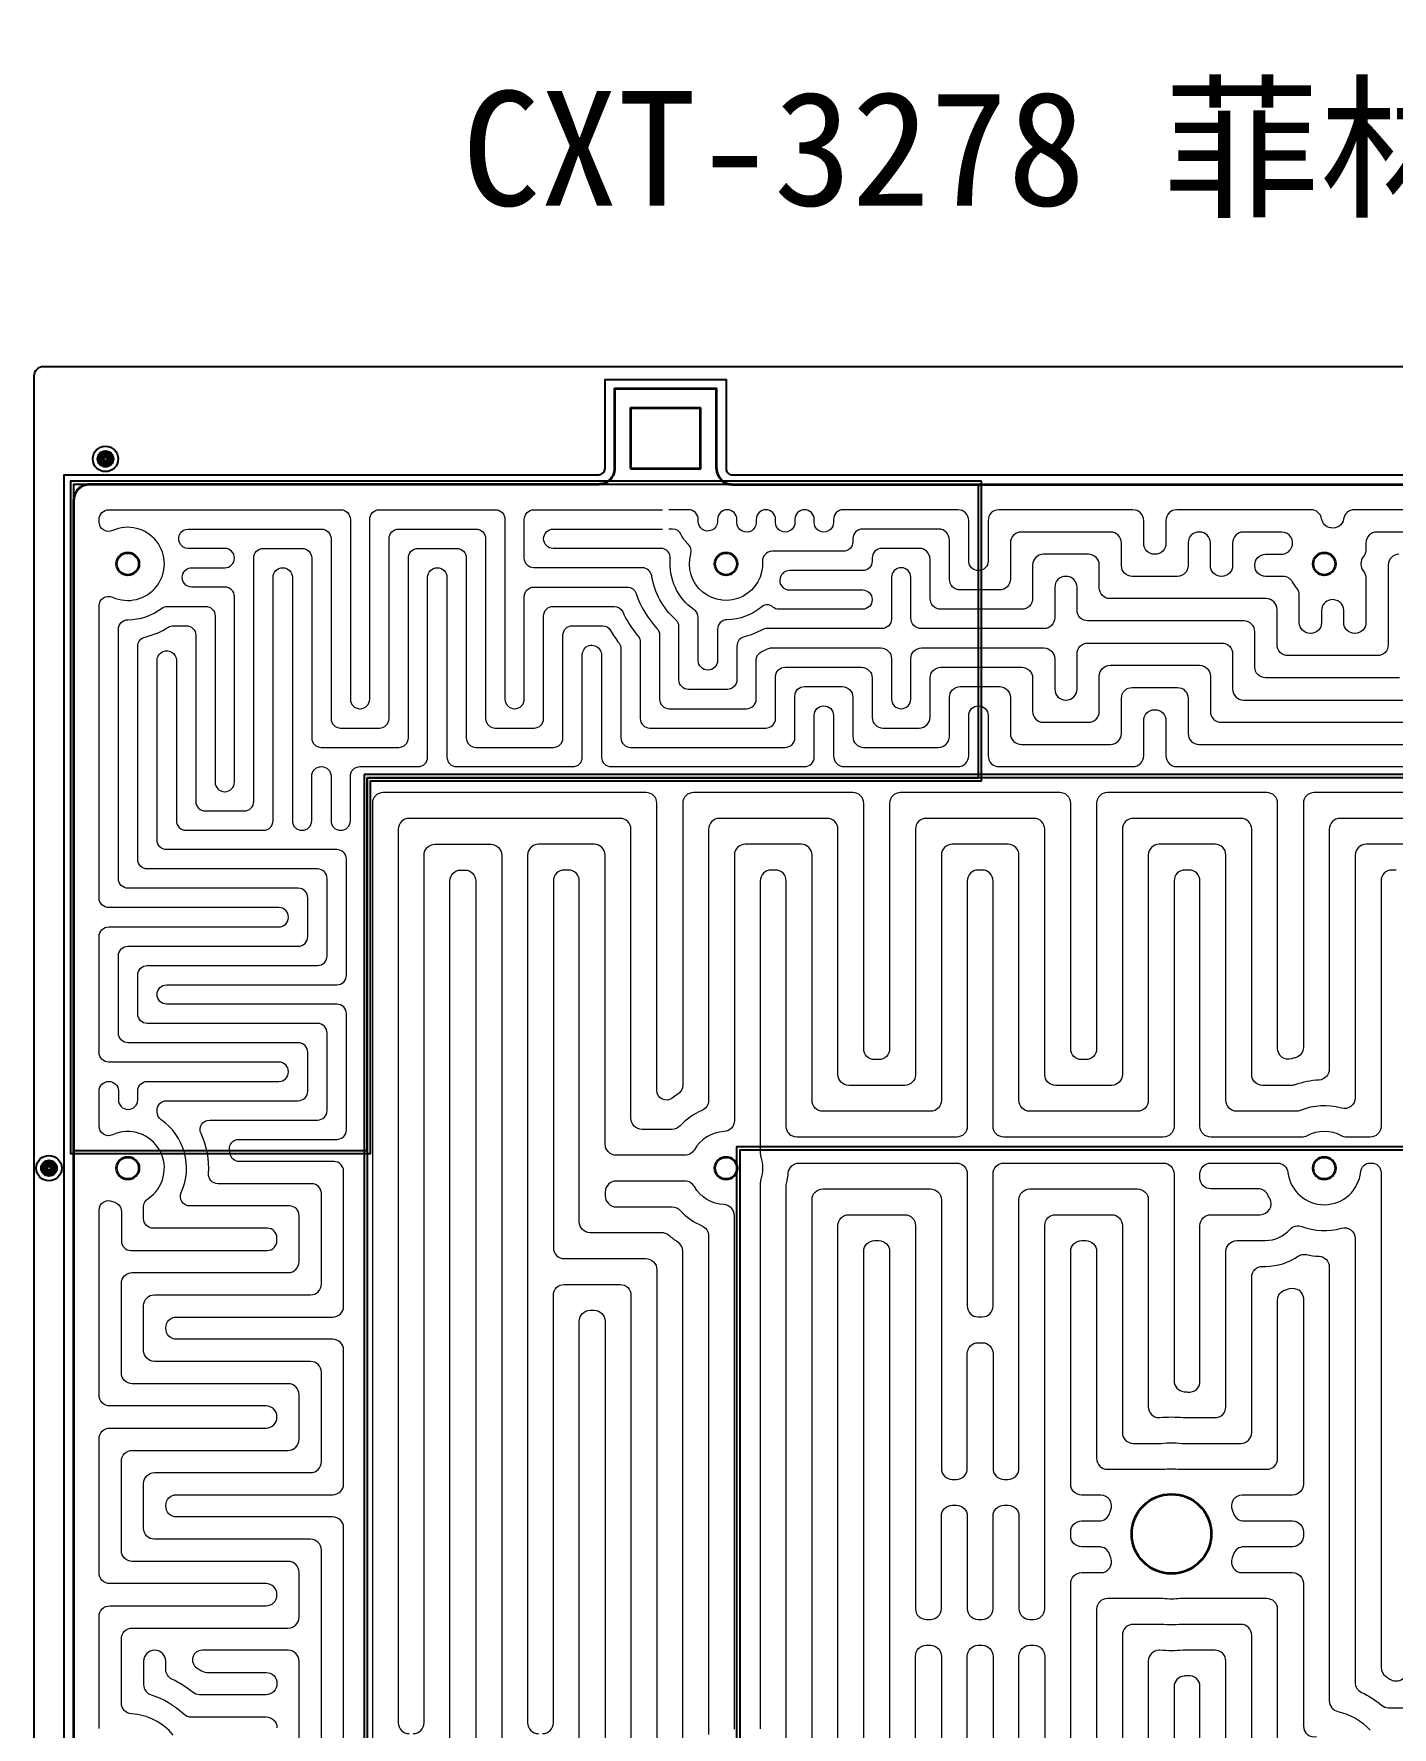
# Model space of a CAD drawing. Header units: millimetres. Extents: x -5937 to 68925, y -3068 to 5300.
# Drawn here: x 59441 to 59867, y 4205 to 4738 of the extents above; entities that cross this region are included whole.
import ezdxf

# ---------------------------------------------------------------- set-up
doc = ezdxf.new("R2010")
doc.units = ezdxf.units.MM
doc.header["$LTSCALE"] = 7
for name, color, linetype, lineweight in [('参照', 6, 'Continuous', 9), ('填充', 3, 'Continuous', 9), ('文字层', 5, 'Continuous', 25)]:
    doc.layers.add(name, color=color, linetype=linetype, lineweight=lineweight)
doc.layers.add('发热分区', color=20, linetype='Continuous')
doc.layers.add('菲林', color=21, linetype='Continuous')
doc.styles.add('宋体', font='simsun.ttf')

msp = doc.modelspace()

# ---------------------------------------------------------------- hatches: boundary and pattern name
at = {"layer": '填充', "ltscale": 10}
h = msp.add_hatch(color=3, dxfattribs=at)
h.dxf.hatch_style = 1
edge = h.paths.add_edge_path()
edge.add_arc((59463.154, 4604.056), 2.5, -360, 0, ccw=False)
edge = h.paths.add_edge_path(flags=16)
edge.add_arc((59463.154, 4604.056), 1.5, -360, 0, ccw=False)
h = msp.add_hatch(color=3, dxfattribs=at)
h.dxf.hatch_style = 1
edge = h.paths.add_edge_path()
edge.add_arc((59463.154, 4604.056), 0.95, -360, 0, ccw=False)
edge = h.paths.add_edge_path(flags=16)
edge.add_arc((59463.154, 4604.056), 0.55, -360, 0, ccw=False)
h = msp.add_hatch(color=3, dxfattribs=at)
h.dxf.hatch_style = 1
edge = h.paths.add_edge_path()
edge.add_arc((59445.404, 4381.056), 2.5, -360, 0, ccw=False)
edge = h.paths.add_edge_path(flags=16)
edge.add_arc((59445.404, 4381.056), 1.5, -360, 0, ccw=False)
h = msp.add_hatch(color=3, dxfattribs=at)
h.dxf.hatch_style = 1
edge = h.paths.add_edge_path()
edge.add_arc((59445.404, 4381.056), 0.95, -360, 0, ccw=False)
edge = h.paths.add_edge_path(flags=16)
edge.add_arc((59445.404, 4381.056), 0.55, -360, 0, ccw=False)

# ---------------------------------------------------------------- linework, layer by layer
at = {"color": 7, "linetype": 'Continuous', "lineweight": 35}
for points in [[(59655.154, 4601.056), (59655.154, 4626.056), (59639.154, 4626.056), (59623.154, 4626.056), (59623.154, 4601.056, -0.4142136), (59618.154, 4596.056), (59458.154, 4596.056, 0.4142136), (59453.154, 4591.056), (59453.154, 3791.056, 0.4142136), (59458.154, 3786.056), (60798.154, 3786.056, 0.4142136), (60803.154, 3791.056), (60803.154, 4591.056, 0.4142136), (60798.154, 4596.056), (60638.154, 4596.056, -0.4142136), (60633.154, 4601.056), (60633.154, 4626.056), (60617.154, 4626.056), (60601.154, 4626.056), (60601.154, 4601.056)], [(59655.154, 4601.056, 0.4142136), (59660.154, 4596.056), (60596.154, 4596.056, 0.4142136), (60601.154, 4601.056)]]:
    msp.add_lwpolyline(points, format="xyb", dxfattribs=at)
msp.add_lwpolyline([(59628.154, 4601.056), (59650.154, 4601.056), (59650.154, 4620.056), (59628.154, 4620.056)], close=True, dxfattribs=at)
at = {"color": 5}
for points in [[(59738.488, 4597.056), (59452.154, 4597.056), (59452.154, 4385.616), (59546.41, 4385.616), (59546.41, 4502.801), (59738.488, 4502.801)], [(59737.488, 4596.056), (59453.154, 4596.056), (59453.154, 4386.616), (59545.41, 4386.616), (59545.41, 4503.801), (59737.488, 4503.801), (59737.488, 4596.056)]]:
    msp.add_lwpolyline(points, close=True, dxfattribs=at)
at = {"color": 4}
for points in [[(59737.488, 4596.056), (60518.82, 4596.056), (60518.82, 4504.801), (59737.488, 4504.801)], [(59453.154, 4386.616), (59545.41, 4386.616), (59545.41, 3995.496), (59453.154, 3995.496)]]:
    msp.add_lwpolyline(points, close=True, dxfattribs=at)
at = {"color": 7, "linetype": 'Continuous', "lineweight": 35}
for centre, radius in [((59470.154, 4571.056), 3.5), ((59658.154, 4571.056), 3.5), ((59846.154, 4571.056), 3.5), ((59470.154, 4381.056), 3.5), ((59658.154, 4381.056), 3.5), ((59846.154, 4381.056), 3.5), ((59798.154, 4266.056), 12.5)]:
    msp.add_circle(centre, radius, dxfattribs=at)
at = {"layer": '参照'}
for points in [[(59461.154, 4204.855), (59461.154, 4240.038, -0.4142136), (59464.554, 4243.438), (59513.629, 4243.438, 0.4142136), (59517.029, 4246.838), (59517.029, 4247.023, 0.4142136), (59513.629, 4250.423), (59464.554, 4250.423, -0.4142136), (59461.154, 4253.823), (59461.154, 4295.913, -0.4142136), (59464.554, 4299.313), (59513.629, 4299.313, 0.4142136), (59517.029, 4302.713), (59517.029, 4302.897, 0.4142136), (59513.629, 4306.297), (59464.554, 4306.297, -0.4142136), (59461.154, 4309.697), (59461.154, 4367.856, -0.5454633), (59465.396, 4370.587, 0.0183539), (59466.176, 4370.266, -0.3141601), (59468.139, 4367.451), (59468.139, 4358.187, 0.4142136), (59471.139, 4355.187), (59514.029, 4355.187, 0.4142136), (59517.029, 4358.187), (59517.029, 4359.171, 0.4142136), (59514.029, 4362.171), (59478.123, 4362.171, -0.4142136), (59475.123, 4365.171), (59475.123, 4368.942, -0.2524047), (59476.474, 4371.448, 0.9252548), (59465.396, 4391.525, -0.5454633), (59461.154, 4394.257), (59461.154, 4405.328, -0.4142136), (59464.154, 4408.328), (59464.227, 4408.328, -0.4142136), (59467.227, 4405.328), (59467.227, 4402.536, 0.4132151), (59470.217, 4399.536, -0.0008527), (59470.28, 4399.536, 0.4162127), (59473.301, 4402.536), (59473.301, 4405.328, -0.4142136), (59476.301, 4408.328), (59517.673, 4408.328, 0.4142136), (59520.673, 4411.328), (59520.673, 4411.402, 0.4142136), (59517.673, 4414.402), (59464.154, 4414.402, -0.4142136), (59461.154, 4417.402), (59461.154, 4453.914, -0.4142136), (59464.154, 4456.914), (59517.673, 4456.914, 0.4142136), (59520.673, 4459.914), (59520.673, 4459.988, 0.4142136), (59517.673, 4462.988), (59464.154, 4462.988, -0.4142136), (59461.154, 4465.988), (59461.154, 4557.856, -0.5454633), (59465.396, 4560.587, 1.5529873), (59465.396, 4581.525, -0.5454633), (59461.154, 4584.257), (59461.154, 4585.056, -0.4142136), (59464.154, 4588.056), (59537.107, 4588.056, -0.4142136), (59540.107, 4585.056), (59540.107, 4528.513, 0.4142136), (59543.107, 4525.513), (59543.18, 4525.513, 0.4142136), (59546.18, 4528.513), (59546.18, 4585.056, -0.4142136), (59549.18, 4588.056), (59585.693, 4588.056, -0.4142136), (59588.693, 4585.056), (59588.693, 4528.513, 0.4142136), (59591.693, 4525.513), (59591.766, 4525.513, 0.4142136), (59594.766, 4528.513), (59594.766, 4560.763, -0.4142136), (59597.766, 4563.763), (59627.096, 4563.763, -0.3232996), (59629.944, 4561.707, 0.1086424), (59636.468, 4550.736, -0.1904787), (59637.279, 4548.684), (59637.279, 4528.513, 0.4142136), (59640.279, 4525.513), (59664.645, 4525.513, 0.4142136), (59667.645, 4528.513), (59667.645, 4540.815, -0.303619), (59669.5, 4543.588, 0.0153349), (59671.162, 4544.335, -0.1137458), (59672.475, 4544.638), (59706.758, 4544.638, -0.4142136), (59710.158, 4541.238), (59710.158, 4528.513, 0.4142136), (59713.158, 4525.513), (59713.231, 4525.513, 0.4142136), (59716.231, 4528.513), (59716.231, 4541.238, -0.4142136), (59719.631, 4544.638), (59758.079, 4544.638, -0.4142136), (59761.479, 4541.238), (59761.479, 4531.646, 0.4142136), (59764.879, 4528.246), (59765.063, 4528.246, 0.4142136), (59768.463, 4531.646), (59768.463, 4542.751, -0.4142136), (59771.863, 4546.151), (59813.953, 4546.151, -0.4142136), (59817.353, 4542.751), (59817.353, 4531.646, 0.4142136), (59820.753, 4528.246), (59876.812, 4528.246, 0.4142136)], [(59869.828, 4535.23), (59827.737, 4535.23, -0.4142136), (59824.337, 4538.63), (59824.337, 4549.735, 0.4142136), (59820.937, 4553.135), (59771.863, 4553.135, -0.4142136), (59768.463, 4556.535), (59768.463, 4563.703, 0.4142136), (59765.063, 4567.103), (59764.879, 4567.103, 0.4142136), (59761.479, 4563.703), (59761.479, 4554.111, -0.4142136), (59758.079, 4550.711), (59719.631, 4550.711, -0.4142136), (59716.231, 4554.111), (59716.231, 4566.836, 0.4142136), (59713.231, 4569.836), (59713.158, 4569.836, 0.4142136), (59710.158, 4566.836), (59710.158, 4553.711, -0.4142136), (59707.158, 4550.711), (59671, 4550.711, 0.1264272), (59669.554, 4550.339, -0.065042), (59663.849, 4548.106, 0.3446375), (59661.572, 4545.195), (59661.572, 4534.586, -0.4142136), (59658.572, 4531.586), (59646.352, 4531.586, -0.4142136), (59643.352, 4534.586), (59643.352, 4551.23, 0.2129188), (59642.356, 4553.462, -0.1716852), (59634.807, 4567.312, 0.3683645), (59631.844, 4569.836), (59597.766, 4569.836, -0.4142136), (59594.766, 4572.836), (59594.766, 4585.056, -0.4142136), (59597.766, 4588.056), (59638.154, 4588.056)], [(59897.765, 4588.056), (59855.593, 4588.056, 0.3695201), (59852.234, 4585.181, -0.4226278), (59848.254, 4582.363, 0.0031415), (59848.112, 4582.388, -0.3202921), (59845.334, 4585.198, 0.3681235), (59841.977, 4588.056), (59799.8, 4588.056, 0.4142136), (59796.4, 4584.656), (59796.4, 4577.488, -0.4142136), (59793, 4574.088), (59792.816, 4574.088, -0.4142136), (59789.416, 4577.488), (59789.416, 4584.656, 0.4142136), (59786.016, 4588.056), (59743.926, 4588.056, 0.4142136), (59740.526, 4584.656), (59740.526, 4571.931, -0.4142136), (59737.526, 4568.931), (59737.451, 4568.931, -0.4142136), (59734.451, 4571.931), (59734.451, 4584.656, 0.4142136), (59731.051, 4588.056), (59694.938, 4588.056, 0.4142136), (59691.938, 4585.056), (59691.938, 4584.077, -0.4142136), (59688.938, 4581.077), (59688.865, 4581.077, -0.4142136), (59685.865, 4584.077), (59685.865, 4585.056, 0.4142136), (59682.865, 4588.056), (59682.792, 4588.056, 0.4142136), (59679.792, 4585.056), (59679.792, 4584.077, -0.4142136), (59676.792, 4581.077), (59676.718, 4581.077, -0.4142136), (59673.718, 4584.077), (59673.718, 4585.056, 0.4142136), (59670.718, 4588.056), (59670.645, 4588.056, 0.4142136), (59667.645, 4585.056), (59667.645, 4584.022, -0.5576947), (59663.302, 4581.34, 0.0014106), (59663.244, 4581.369, -0.2854735), (59661.572, 4584.059), (59661.572, 4585.056, 0.4142136), (59658.572, 4588.056), (59658.499, 4588.056, 0.4142136), (59655.499, 4585.056), (59655.499, 4584.408, -0.3011741), (59653.669, 4581.645, 0.0013685), (59653.611, 4581.621, -0.5388378), (59649.426, 4584.377), (59649.426, 4585.056, 0.4142136), (59646.426, 4588.056), (59640.154, 4588.056)], [(59484.433, 4202.776, 0.2079698), (59471.323, 4209.491, -0.3957834), (59468.139, 4212.885), (59468.139, 4233.054, -0.4142136), (59471.539, 4236.454), (59520.613, 4236.454, 0.4142136), (59524.013, 4239.854), (59524.013, 4254.007, 0.4142136), (59520.613, 4257.407), (59471.539, 4257.407, -0.4142136), (59468.139, 4260.807), (59468.139, 4288.928, -0.4142136), (59471.539, 4292.328), (59520.613, 4292.328, 0.4142136), (59524.013, 4295.728), (59524.013, 4309.881, 0.4142136), (59520.613, 4313.281), (59471.539, 4313.281, -0.4142136), (59468.139, 4316.681), (59468.139, 4344.803, -0.4142136), (59471.539, 4348.203), (59520.613, 4348.203, 0.4142136), (59524.013, 4351.603), (59524.013, 4366.156, 0.4142136), (59521.013, 4369.156), (59489.703, 4369.156, -0.5456662), (59486.973, 4373.399, 0.3630135), (59480.667, 4396.254, -0.2462117), (59479.374, 4398.722), (59479.374, 4399.255, -0.4142136), (59482.374, 4402.255), (59523.746, 4402.255, 0.4142136), (59526.746, 4405.255), (59526.746, 4417.475, 0.4142136), (59523.746, 4420.475), (59470.227, 4420.475, -0.4142136), (59467.227, 4423.475), (59467.227, 4447.841, -0.4142136), (59470.227, 4450.841), (59523.746, 4450.841, 0.4142136), (59526.746, 4453.841), (59526.746, 4466.061, 0.4142136), (59523.746, 4469.061), (59470.227, 4469.061, -0.4142136), (59467.227, 4472.061), (59467.227, 4550.483, -0.4131711), (59470.217, 4553.483, 0.1632692), (59480.802, 4557.077, -0.1641832), (59482.62, 4557.69), (59494.594, 4557.69, -0.4142136), (59497.594, 4554.69), (59497.594, 4502.427, 0.4142136), (59500.594, 4499.427), (59500.667, 4499.427, 0.4142136), (59503.667, 4502.427), (59503.667, 4560.763, 0.4142136), (59500.667, 4563.763), (59490.274, 4563.763, -0.4772146), (59487.34, 4567.389, 0.0009099), (59487.354, 4567.452, -0.3549237), (59490.29, 4569.836), (59500.667, 4569.836, 0.4142136), (59503.667, 4572.836), (59503.667, 4572.91, 0.4142136), (59500.667, 4575.91), (59489.169, 4575.91, -0.3036263), (59486.396, 4577.765, 0.000964), (59486.37, 4577.827, -0.5354217), (59489.139, 4581.983), (59531.033, 4581.983, -0.4142136), (59534.033, 4578.983), (59534.033, 4522.439, 0.4142136), (59537.033, 4519.439), (59549.253, 4519.439, 0.4142136), (59552.253, 4522.439), (59552.253, 4578.983, -0.4142136), (59555.253, 4581.983), (59579.619, 4581.983, -0.4142136), (59582.619, 4578.983), (59582.619, 4522.439, 0.4142136), (59585.619, 4519.439), (59597.839, 4519.439, 0.4142136), (59600.839, 4522.439), (59600.839, 4554.69, -0.4142136), (59603.839, 4557.69), (59622.984, 4557.69, -0.2916887), (59625.704, 4555.956, 0.0633907), (59630.522, 4548.307, -0.1739129), (59631.206, 4546.401), (59631.206, 4522.439, 0.4142136), (59634.206, 4519.439), (59670.718, 4519.439, 0.4142136), (59673.718, 4522.439), (59673.718, 4535.565, -0.4142136), (59676.718, 4538.565), (59700.685, 4538.565, -0.4142136), (59704.085, 4535.165), (59704.085, 4522.839, 0.4142136), (59707.485, 4519.439), (59718.904, 4519.439, 0.4142136), (59722.304, 4522.839), (59722.304, 4535.165, -0.4142136), (59725.704, 4538.565), (59751.095, 4538.565, -0.4142136), (59754.495, 4535.165), (59754.495, 4524.661, 0.4142136), (59757.895, 4521.261), (59772.047, 4521.261, 0.4142136), (59775.447, 4524.661), (59775.447, 4535.767, -0.4142136), (59778.847, 4539.167), (59806.969, 4539.167, -0.4142136), (59810.369, 4535.767), (59810.369, 4524.661, 0.4142136), (59813.769, 4521.261), (59883.796, 4521.261, 0.4142136)], [(59869.643, 4574.088, 0.4142136), (59866.243, 4570.688), (59866.243, 4545.614, -0.4142136), (59862.843, 4542.214), (59834.722, 4542.214, -0.4142136), (59831.322, 4545.614), (59831.322, 4556.72, 0.4142136), (59827.922, 4560.12), (59778.847, 4560.12, -0.4142136), (59775.447, 4563.52), (59775.447, 4570.688, 0.4142136), (59772.047, 4574.088), (59757.895, 4574.088, 0.4142136), (59754.495, 4570.688), (59754.495, 4560.184, -0.4142136), (59751.095, 4556.784), (59725.704, 4556.784, -0.4142136), (59722.304, 4560.184), (59722.304, 4572.51, 0.4142136), (59718.904, 4575.91), (59707.085, 4575.91, 0.4142136), (59704.085, 4572.91), (59704.085, 4571.931, -0.4142136), (59701.085, 4568.931), (59678.079, 4568.931, 0.3422498), (59675.173, 4566.678, -0.0009197), (59675.157, 4566.616, 0.4911767), (59678.06, 4562.858), (59701.085, 4562.858, -0.4142136), (59704.085, 4559.858), (59704.085, 4559.784, -0.4142136), (59701.085, 4556.784), (59674.685, 4556.784, -0.1912478), (59672.902, 4557.492, 0.3803502), (59669.447, 4557.592, -0.1719683), (59658.448, 4553.486, 0.4093196), (59655.499, 4550.486), (59655.499, 4540.659, -0.4142136), (59652.499, 4537.659), (59652.425, 4537.659, -0.4142136), (59649.425, 4540.659), (59649.425, 4554.154, 0.2458175), (59648.136, 4556.619, -0.2698716), (59640.653, 4572.639, 0.4408907), (59637.665, 4575.91), (59603.839, 4575.91, -0.4142136), (59600.839, 4578.91), (59600.839, 4578.983, -0.4142136), (59603.839, 4581.983), (59638.154, 4581.983)], [(59890.78, 4581.072), (59862.659, 4581.072, 0.4142136), (59859.259, 4577.672), (59859.259, 4575.536, -0.1771563), (59858.456, 4573.342, 0.1787513), (59857.654, 4571.127, -0.0030922), (59857.654, 4570.985, 0.1787513), (59858.456, 4568.77, -0.1771563), (59859.259, 4566.576), (59859.259, 4552.598, -0.4142136), (59855.859, 4549.198), (59855.675, 4549.198, -0.4142136), (59852.275, 4552.598), (59852.275, 4556.407, 0.4690725), (59848.254, 4559.75, -0.0031415), (59848.112, 4559.724, 0.364959), (59845.29, 4556.374), (59845.29, 4552.598, -0.4142136), (59841.89, 4549.198), (59841.706, 4549.198, -0.4142136), (59838.306, 4552.598), (59838.306, 4561.284, 0.18075), (59837.473, 4563.514, -0.0498498), (59836.152, 4565.382, 0.2699747), (59833.195, 4567.104), (59827.737, 4567.104, -0.4142136), (59824.337, 4570.504), (59824.337, 4570.688, -0.4142136), (59827.737, 4574.088), (59832.714, 4574.088, 0.2887635), (59835.781, 4576.02, -0.0034339), (59835.85, 4576.162, 0.5563634), (59832.803, 4581.072), (59820.753, 4581.072, 0.4142136), (59817.353, 4577.672), (59817.353, 4570.504, -0.4142136), (59813.953, 4567.104), (59813.769, 4567.104, -0.4142136), (59810.369, 4570.504), (59810.369, 4577.672, 0.4142136), (59806.969, 4581.072), (59806.785, 4581.072, 0.4142136), (59803.385, 4577.672), (59803.385, 4570.504, -0.4142136), (59799.985, 4567.104), (59785.832, 4567.104, -0.4142136), (59782.432, 4570.504), (59782.432, 4577.672, 0.4142136), (59779.032, 4581.072), (59750.91, 4581.072, 0.4142136), (59747.51, 4577.672), (59747.51, 4566.258, -0.4142136), (59744.11, 4562.858), (59731.778, 4562.858, -0.4142136), (59728.378, 4566.258), (59728.378, 4578.583, 0.4142136), (59724.978, 4581.983), (59701.011, 4581.983, 0.4142136), (59698.011, 4578.983), (59698.011, 4578.004, -0.4142136), (59695.011, 4575.004), (59672.623, 4575.004, 0.4335072), (59669.63, 4571.808, -1.1900037), (59647.104, 4574.243, 0.2873651), (59646.228, 4577.305, -0.1047364), (59644.111, 4580.209, 0.2956025), (59641.373, 4581.983), (59640.154, 4581.983)], [(59530.997, 4121.121), (59530.997, 4260.991, 0.4142136), (59527.597, 4264.391), (59478.523, 4264.391, -0.4142136), (59475.123, 4267.791), (59475.123, 4281.944, -0.4142136), (59478.523, 4285.344), (59527.597, 4285.344, 0.4142136), (59530.997, 4288.744), (59530.997, 4316.866, 0.4142136), (59527.597, 4320.266), (59478.523, 4320.266, -0.4142136), (59475.123, 4323.666), (59475.123, 4337.819, -0.4142136), (59478.523, 4341.219), (59527.597, 4341.219, 0.4142136), (59530.997, 4344.619), (59530.997, 4373.14, 0.4142136), (59527.997, 4376.14), (59498.55, 4376.14, -0.4340898), (59495.556, 4379.342, 0.1275635), (59493.188, 4391.904, -0.549855), (59495.902, 4396.182), (59529.819, 4396.182, 0.4142136), (59532.819, 4399.182), (59532.819, 4423.548, 0.4142136), (59529.819, 4426.548), (59476.301, 4426.548, -0.4142136), (59473.301, 4429.548), (59473.301, 4441.768, -0.4142136), (59476.301, 4444.768), (59529.819, 4444.768, 0.4142136), (59532.819, 4447.768), (59532.819, 4472.134, 0.4142136), (59529.819, 4475.134), (59476.301, 4475.134, -0.4142136), (59473.301, 4478.134), (59473.301, 4545.129, -0.3475682), (59475.609, 4548.048, 0.0843982), (59482.906, 4551.143, -0.1433611), (59484.523, 4551.617), (59488.521, 4551.617, -0.4142136), (59491.521, 4548.617), (59491.521, 4496.354, 0.4142136), (59494.521, 4493.354), (59506.74, 4493.354, 0.4142136), (59509.74, 4496.354), (59509.74, 4572.91, -0.4142136), (59512.74, 4575.91), (59524.96, 4575.91, -0.4142136), (59527.96, 4572.91), (59527.96, 4516.366, 0.4142136), (59530.96, 4513.366), (59555.326, 4513.366, 0.4142136), (59558.326, 4516.366), (59558.326, 4572.91, -0.4142136), (59561.326, 4575.91), (59573.546, 4575.91, -0.4142136), (59576.546, 4572.91), (59576.546, 4516.366, 0.4142136), (59579.546, 4513.366), (59603.912, 4513.366, 0.4142136), (59606.912, 4516.366), (59606.912, 4548.617, -0.4142136), (59609.912, 4551.617), (59619.304, 4551.617, -0.2679005), (59621.902, 4550.117, 0.0287271), (59624.541, 4546.1, -0.1610351), (59625.132, 4544.311), (59625.132, 4516.366, 0.4142136), (59628.132, 4513.366), (59676.792, 4513.366, 0.4142136), (59679.792, 4516.366), (59679.792, 4529.491, -0.4142136), (59682.792, 4532.491), (59694.611, 4532.491, -0.4142136), (59698.011, 4529.091), (59698.011, 4516.766, 0.4142136), (59701.411, 4513.366), (59724.978, 4513.366, 0.4142136), (59728.378, 4516.766), (59728.378, 4529.091, -0.4142136), (59731.778, 4532.491), (59744.11, 4532.491, -0.4142136), (59747.51, 4529.091), (59747.51, 4517.677, 0.4142136), (59750.91, 4514.277), (59779.032, 4514.277, 0.4142136), (59782.432, 4517.677), (59782.432, 4528.782, -0.4142136), (59785.832, 4532.182), (59799.985, 4532.182, -0.4142136), (59803.385, 4528.782), (59803.385, 4517.677, 0.4142136), (59806.785, 4514.277), (59890.78, 4514.277, 0.4142136)], [(59537.981, 4114.137), (59537.981, 4267.976, 0.4142136), (59534.581, 4271.376), (59485.507, 4271.376, -0.4142136), (59482.107, 4274.776), (59482.107, 4274.96, -0.4142136), (59485.507, 4278.36), (59534.581, 4278.36, 0.4142136), (59537.981, 4281.76), (59537.981, 4323.85, 0.4142136), (59534.581, 4327.25), (59485.507, 4327.25, -0.4142136), (59482.107, 4330.65), (59482.107, 4330.834, -0.4142136), (59485.507, 4334.234), (59534.581, 4334.234, 0.4142136), (59537.981, 4337.634), (59537.981, 4380.124, 0.4142136), (59534.981, 4383.124), (59505.23, 4383.124, -0.3727824), (59502.261, 4385.695, 0.0070308), (59502.118, 4386.596, -0.465421), (59505.074, 4390.109), (59535.892, 4390.109, 0.4142136), (59538.892, 4393.109), (59538.892, 4429.621, 0.4142136), (59535.892, 4432.621), (59482.374, 4432.621, -0.4142136), (59479.374, 4435.621), (59479.374, 4435.695, -0.4142136), (59482.374, 4438.695), (59535.892, 4438.695, 0.4142136), (59538.892, 4441.695), (59538.892, 4478.208, 0.4142136), (59535.892, 4481.208), (59482.374, 4481.208, -0.4142136), (59479.374, 4484.208), (59479.374, 4540.705, -0.3060639), (59481.254, 4543.488, 0.0006037), (59481.32, 4543.515, -0.5320931), (59485.447, 4540.734), (59485.447, 4490.281, 0.4142136), (59488.447, 4487.281), (59512.814, 4487.281, 0.4142136), (59515.814, 4490.281), (59515.814, 4566.836, -0.4142136), (59518.814, 4569.836), (59518.887, 4569.836, -0.4142136), (59521.887, 4566.836), (59521.887, 4490.281, 0.4142136), (59524.887, 4487.281), (59524.96, 4487.281, 0.4142136), (59527.96, 4490.281), (59527.96, 4504.293, -0.4142136), (59530.96, 4507.293), (59531.033, 4507.293, -0.4142136), (59534.033, 4504.293), (59534.033, 4490.281, 0.4142136), (59537.033, 4487.281), (59537.107, 4487.281, 0.4142136), (59540.107, 4490.281), (59540.107, 4504.293, -0.4142136), (59543.107, 4507.293), (59561.4, 4507.293, 0.4142136), (59564.4, 4510.293), (59564.4, 4566.836, -0.4142136), (59567.4, 4569.836), (59567.473, 4569.836, -0.4142136), (59570.473, 4566.836), (59570.473, 4510.293, 0.4142136), (59573.473, 4507.293), (59609.986, 4507.293, 0.4142136), (59612.986, 4510.293), (59612.986, 4542.482, -0.7391338), (59618.469, 4544.165, 0.0006398), (59618.538, 4544.063, -0.150652), (59619.059, 4542.374), (59619.059, 4510.293, 0.4142136), (59622.059, 4507.293), (59682.865, 4507.293, 0.4142136), (59685.865, 4510.293), (59685.865, 4523.418, -0.4142136), (59688.865, 4526.418), (59688.938, 4526.418, -0.4142136), (59691.938, 4523.418), (59691.938, 4510.693, 0.4142136), (59695.338, 4507.293), (59731.051, 4507.293, 0.4142136), (59734.451, 4510.693), (59734.451, 4523.418, -0.4142136), (59737.451, 4526.418), (59737.526, 4526.418, -0.4142136), (59740.526, 4523.418), (59740.526, 4510.693, 0.4142136), (59743.926, 4507.293), (59786.016, 4507.293, 0.4142136), (59789.416, 4510.693), (59789.416, 4521.798, -0.4142136), (59792.816, 4525.198), (59793, 4525.198, -0.4142136), (59796.4, 4521.798), (59796.4, 4510.693, 0.4142136), (59799.8, 4507.293), (59897.765, 4507.293, 0.4142136)], [(59893.112, 4499.165), (59843.018, 4499.165, 0.4142136), (59839.618, 4495.765), (59839.618, 4419.069, -0.3411658), (59837.078, 4415.78, 0.0087743), (59835.865, 4415.44, -0.5021788), (59831.491, 4418.697), (59831.491, 4495.765, 0.4142136), (59828.091, 4499.165), (59777.996, 4499.165, 0.4142136), (59774.596, 4495.765), (59774.596, 4418.584, -0.4142136), (59771.196, 4415.184), (59769.869, 4415.184, -0.4142136), (59766.469, 4418.584), (59766.469, 4495.765, 0.4142136), (59763.069, 4499.165), (59712.975, 4499.165, 0.4142136), (59709.575, 4495.765), (59709.575, 4418.584, -0.4142136), (59706.175, 4415.184), (59704.847, 4415.184, -0.4142136), (59701.447, 4418.584), (59701.447, 4495.765, 0.4142136), (59698.047, 4499.165), (59647.953, 4499.165, 0.4142136), (59644.553, 4495.765), (59644.553, 4407.219, -0.2531741), (59642.968, 4404.289, 0.0189531), (59641.252, 4403.072, -0.6219252), (59636.425, 4405.452), (59636.425, 4495.765, 0.4142136), (59633.025, 4499.165), (59550.42, 4499.165, 0.4142136), (59547.02, 4495.765), (59547.02, 4198.52, 0.4142136)], [(59884.985, 4491.037), (59851.146, 4491.037, 0.4142136), (59847.746, 4487.637), (59847.746, 4412.164, -0.3973077), (59844.543, 4408.769, 0.0700143), (59836.958, 4407.249, -0.0846172), (59835.831, 4407.057), (59826.763, 4407.057, -0.4142136), (59823.363, 4410.457), (59823.363, 4487.637, 0.4142136), (59819.963, 4491.037), (59786.124, 4491.037, 0.4142136), (59782.724, 4487.637), (59782.724, 4410.457, -0.4142136), (59779.324, 4407.057), (59761.741, 4407.057, -0.4142136), (59758.341, 4410.457), (59758.341, 4487.637, 0.4142136), (59754.941, 4491.037), (59721.102, 4491.037, 0.4142136), (59717.702, 4487.637), (59717.702, 4410.457, -0.4142136), (59714.302, 4407.057), (59696.719, 4407.057, -0.4142136), (59693.319, 4410.457), (59693.319, 4487.637, 0.4142136), (59689.919, 4491.037), (59656.081, 4491.037, 0.4142136), (59652.681, 4487.637), (59652.681, 4402.372, -0.3017751), (59650.539, 4399.147, 0.1070724), (59643.735, 4394.373, -0.2092571), (59641.164, 4393.248), (59631.797, 4393.248, -0.4142136), (59628.297, 4396.748), (59628.297, 4487.637, 0.4142136), (59624.897, 4491.037), (59558.548, 4491.037, 0.4142136), (59555.148, 4487.637), (59555.148, 4206.648, 0.4142136), (59558.548, 4203.248)], [(59559.876, 4203.248, 0.4142136), (59563.276, 4206.648), (59563.276, 4479.51, -0.4142136), (59566.676, 4482.91), (59584.259, 4482.91, -0.4142136), (59587.659, 4479.51), (59587.659, 4198.52, 0.4142136)], [(59876.857, 4482.91), (59859.274, 4482.91, 0.4142136), (59855.874, 4479.51), (59855.874, 4403.202, -0.4981807), (59851.541, 4399.933, 0.1693796), (59838.633, 4399.188, -0.0986129), (59837.331, 4398.929), (59818.635, 4398.929, -0.4142136), (59815.235, 4402.329), (59815.235, 4479.51, 0.4142136), (59811.835, 4482.91), (59794.252, 4482.91, 0.4142136), (59790.852, 4479.51), (59790.852, 4402.329, -0.4142136), (59787.452, 4398.929), (59753.613, 4398.929, -0.4142136), (59750.213, 4402.329), (59750.213, 4479.51, 0.4142136), (59746.813, 4482.91), (59729.23, 4482.91, 0.4142136), (59725.83, 4479.51), (59725.83, 4402.329, -0.4142136), (59722.43, 4398.929), (59688.592, 4398.929, -0.4142136), (59685.192, 4402.329), (59685.192, 4479.51, 0.4142136), (59681.792, 4482.91), (59664.208, 4482.91, 0.4142136), (59660.808, 4479.51), (59660.808, 4396.032, -0.3977826), (59657.506, 4392.538, 0.2515776), (59648.223, 4386.855, -0.2666305), (59645.201, 4385.12), (59623.67, 4385.12, -0.4142136), (59620.17, 4388.62), (59620.17, 4479.51, 0.4142136), (59616.77, 4482.91), (59599.187, 4482.91, 0.4142136), (59595.787, 4479.51), (59595.787, 4206.648, 0.4142136), (59599.187, 4203.248)], [(59571.403, 4198.52), (59571.403, 4471.382, -0.4142136), (59574.803, 4474.782), (59576.131, 4474.782, -0.4142136), (59579.531, 4471.382), (59579.531, 3910.731, -0.4142136)], [(59644.553, 4200.949), (59644.553, 4354.894, 0.2531741), (59642.968, 4357.823, -0.031344), (59640.183, 4359.904, 0.1779113), (59637.917, 4360.737), (59615.442, 4360.737, -0.4142136), (59612.042, 4364.137), (59612.042, 4471.382, 0.4142136), (59608.642, 4474.782), (59607.314, 4474.782, 0.4142136), (59603.914, 4471.382), (59603.914, 4356.009, 0.4142136), (59607.314, 4352.609), (59632.925, 4352.609, -0.4142136), (59636.425, 4349.109), (59636.425, 4032.904, -0.4142136)], [(59868.729, 4474.782), (59867.401, 4474.782, 0.4142136), (59864.001, 4471.382), (59864.001, 4394.201, -0.4142136), (59860.601, 4390.801), (59853.17, 4390.801, -0.123181), (59851.569, 4391.202, 0.2501577), (59840.739, 4391.202, -0.123181), (59839.139, 4390.801), (59810.507, 4390.801, -0.4142136), (59807.107, 4394.201), (59807.107, 4471.382, 0.4142136), (59803.707, 4474.782), (59802.38, 4474.782, 0.4142136), (59798.98, 4471.382), (59798.98, 4394.201, -0.4142136), (59795.58, 4390.801), (59745.486, 4390.801, -0.4142136), (59742.086, 4394.201), (59742.086, 4471.382, 0.4142136), (59738.686, 4474.782), (59737.358, 4474.782, 0.4142136), (59733.958, 4471.382), (59733.958, 4394.201, -0.4142136), (59730.558, 4390.801), (59680.464, 4390.801, -0.4142136), (59677.064, 4394.201), (59677.064, 4471.382, 0.4142136), (59673.664, 4474.782), (59672.336, 4474.782, 0.4142136), (59668.936, 4471.382), (59668.936, 4385.626, 0.0780936), (59669.1, 4384.583, -0.1571456), (59669.1, 4377.529, 0.0780936), (59668.936, 4376.486), (59668.936, 4204.809, -0.2718953)], [(59677.064, 4198.52), (59677.064, 4375.349, -0.0626942), (59677.17, 4376.192, 0.0432657), (59677.723, 4379.537, -0.391694), (59681.113, 4382.673), (59730.558, 4382.673, -0.4142136), (59733.958, 4379.273), (59733.958, 4337.702, 0.4142136), (59737.358, 4334.302), (59738.686, 4334.302, 0.4142136), (59742.086, 4337.702), (59742.086, 4379.273, -0.4142136), (59745.486, 4382.673), (59795.58, 4382.673, -0.4142136), (59798.98, 4379.273), (59798.98, 4314.155, 0.3887759), (59802.082, 4310.768, -0.0069104), (59803.316, 4310.642, 0.4483913), (59807.107, 4314.02), (59807.107, 4363.018, -0.4142136), (59810.507, 4366.418), (59826.052, 4366.418, 0.5727514), (59829.02, 4371.477, -0.0162309), (59828.435, 4372.609, 0.2891626), (59825.366, 4374.546), (59810.507, 4374.546, -0.4142136), (59807.107, 4377.946), (59807.107, 4379.273, -0.4142136), (59810.507, 4382.673), (59831.361, 4382.673, -0.3795061), (59834.737, 4379.68, 0.8976906), (59857.602, 4379.96, -0.3865089), (59860.588, 4382.673), (59861.001, 4382.673, -0.4142136), (59864.001, 4379.673), (59864.001, 4224.098, 0.2551649), (59865.563, 4221.239, -0.0101821), (59866.775, 4220.423, 0.6072676), (59872.129, 4223.206)], [(59660.808, 4204.671), (59660.808, 4366.08, 0.3977826), (59657.506, 4369.575, -0.2515776), (59648.223, 4375.257, 0.2666305), (59645.201, 4376.992), (59623.67, 4376.992, 0.4142136), (59620.17, 4373.492), (59620.17, 4372.365, 0.4142136), (59623.67, 4368.865), (59641.164, 4368.865, -0.2092571), (59643.735, 4367.739, 0.1070724), (59650.539, 4362.966, -0.3017751), (59652.681, 4359.74), (59652.681, 4203.026, -0.2375353)], [(59685.192, 4010.967), (59685.192, 4371.146, -0.4142136), (59688.592, 4374.546), (59722.43, 4374.546, -0.4142136), (59725.83, 4371.146), (59725.83, 4286.602, 0.4142136), (59729.23, 4283.202), (59730.558, 4283.202, 0.4142136), (59733.958, 4286.602), (59733.958, 4322.774, -0.4142136), (59737.358, 4326.174), (59738.686, 4326.174, -0.4142136), (59742.086, 4322.774), (59742.086, 4286.602, 0.4142136), (59745.486, 4283.202), (59746.813, 4283.202, 0.4142136), (59750.213, 4286.602), (59750.213, 4371.146, -0.4142136), (59753.613, 4374.546), (59787.452, 4374.546, -0.4142136), (59790.852, 4371.146), (59790.852, 4306.032, 0.4142136), (59794.252, 4302.632), (59794.514, 4302.632, -0.0496389), (59801.794, 4302.632), (59811.835, 4302.632, 0.4142136), (59815.235, 4306.032), (59815.235, 4354.89, -0.4142136), (59818.635, 4358.29), (59827.687, 4358.29, 0.2065819), (59835.423, 4361.82, -0.3093216), (59839.157, 4362.716, 0.1620088), (59851.541, 4362.18, -0.4981807), (59855.874, 4358.91), (59855.874, 4219.315, 0.2919306), (59857.842, 4216.231, -0.067809), (59864.151, 4212.187, 0.1782188), (59866.355, 4211.376), (59876.857, 4211.376, 0.4142136)], [(59693.319, 4019.094), (59693.319, 4363.018, -0.4142136), (59696.719, 4366.418), (59714.302, 4366.418, -0.4142136), (59717.702, 4363.018), (59717.702, 4242.543, 0.4142136), (59721.102, 4239.143), (59722.43, 4239.143, 0.4142136), (59725.83, 4242.543), (59725.83, 4271.674, -0.4142136), (59729.23, 4275.074), (59730.558, 4275.074, -0.4142136), (59733.958, 4271.674), (59733.958, 4242.543, 0.4142136), (59737.358, 4239.143), (59738.686, 4239.143, 0.4142136), (59742.086, 4242.543), (59742.086, 4271.674, -0.4142136), (59745.486, 4275.074), (59746.813, 4275.074, -0.4142136), (59750.213, 4271.674), (59750.213, 4242.543, 0.4142136), (59753.613, 4239.143), (59754.941, 4239.143, 0.4142136), (59758.341, 4242.543), (59758.341, 4363.018, -0.4142136), (59761.741, 4366.418), (59779.324, 4366.418, -0.4142136), (59782.724, 4363.018), (59782.724, 4297.904, 0.4142136), (59786.124, 4294.504), (59794.943, 4294.504, -0.0562655), (59801.366, 4294.504), (59819.963, 4294.504, 0.4142136), (59823.363, 4297.904), (59823.363, 4346.76, -0.4142136), (59826.763, 4350.16), (59827.759, 4350.16, 0.1449146), (59837.977, 4353.359, -0.2011948), (59840.558, 4353.866, 0.0362476), (59844.543, 4353.343, -0.3973077), (59847.746, 4349.949), (59847.746, 4213.537, 0.3515704), (59850.409, 4210.218, -0.1533139), (59860.599, 4204.346, 0.2097527)], [(59701.447, 4027.222), (59701.447, 4354.89, -0.4142136), (59704.847, 4358.29), (59706.175, 4358.29, -0.4142136), (59709.575, 4354.89), (59709.575, 4198.52, 0.4142136)], [(59766.469, 4198.52), (59766.469, 4250.465, -0.4142136), (59769.869, 4253.865), (59775.93, 4253.865, 0.5293778), (59779.092, 4258.515, -0.0147726), (59778.68, 4259.654, 0.3239666), (59775.45, 4261.992), (59769.869, 4261.992, -0.4142136), (59766.469, 4265.392), (59766.469, 4266.72, -0.4142136), (59769.869, 4270.12), (59775.45, 4270.12, 0.3239666), (59778.68, 4272.458, -0.0147726), (59779.092, 4273.597, 0.5293778), (59775.93, 4278.248), (59769.869, 4278.248, -0.4142136), (59766.469, 4281.648), (59766.469, 4354.89, -0.4142136), (59769.869, 4358.29), (59771.196, 4358.29, -0.4142136), (59774.596, 4354.89), (59774.596, 4289.776, 0.4142136), (59777.996, 4286.376), (59795.438, 4286.376, -0.0665325), (59800.87, 4286.376), (59828.091, 4286.376, 0.4142136), (59831.491, 4289.776), (59831.491, 4339.549, -0.3436384), (59834.06, 4342.846, 0.0113328), (59835.239, 4343.172, -0.5026109), (59839.618, 4339.916), (59839.618, 4281.648, -0.4142136), (59836.218, 4278.248), (59820.379, 4278.248, 0.5293778), (59817.217, 4273.597, -0.0147726), (59817.629, 4272.458, 0.3239666), (59820.859, 4270.12), (59836.218, 4270.12, -0.4142136), (59839.618, 4266.72), (59839.618, 4265.392, -0.4142136), (59836.218, 4261.992), (59820.859, 4261.992, 0.3239666), (59817.629, 4259.654, -0.0147726), (59817.217, 4258.515, 0.5293778), (59820.379, 4253.865), (59836.218, 4253.865, -0.4142136), (59839.618, 4250.465), (59839.618, 4205.622, 0.4777778), (59843.734, 4202.299, -0.325345)], [(59600.514, 4203.248, 0.4142136), (59603.914, 4206.648), (59603.914, 4341.081, -0.4142136), (59607.314, 4344.481), (59624.897, 4344.481, -0.4142136), (59628.297, 4341.081), (59628.297, 4041.032, -0.4142136)], [(59612.042, 4198.52), (59612.042, 4332.953, -0.4142136), (59615.442, 4336.353), (59616.77, 4336.353, -0.4142136), (59620.17, 4332.953), (59620.17, 4049.16, -0.4142136)], [(59831.491, 4197.475), (59831.491, 4242.337, 0.4142136), (59828.091, 4245.737), (59800.87, 4245.737, -0.0665325), (59795.438, 4245.737), (59777.996, 4245.737, 0.4142136), (59774.596, 4242.337), (59774.596, 4027.222, -0.4142136)], [(59823.363, 4035.343), (59823.363, 4234.209, 0.4142136), (59819.963, 4237.609), (59801.366, 4237.609, -0.0562655), (59794.943, 4237.609), (59786.124, 4237.609, 0.4142136), (59782.724, 4234.209), (59782.724, 4019.094, -0.4142136)], [(59524.013, 4156.043), (59524.013, 4226.07, 0.4142136), (59520.613, 4229.47), (59493.492, 4229.47, 0.744119), (59491.842, 4223.965, -0.009475), (59493.073, 4223.12, 0.1564032), (59495.05, 4222.486), (59513.629, 4222.486, -0.4142136), (59517.029, 4219.086), (59517.029, 4218.901, -0.4142136), (59513.629, 4215.501), (59492.706, 4215.501, -0.1718518), (59490.566, 4216.259, 0.059561), (59484.05, 4220.361, -0.2897214), (59482.107, 4223.433), (59482.107, 4226.07, 0.4142136), (59478.707, 4229.47), (59478.523, 4229.47, 0.4142136), (59475.123, 4226.07), (59475.123, 4218.668, 0.3304233), (59477.537, 4215.414, -0.1176256), (59487.737, 4209.459, 0.1930017), (59490.086, 4208.517), (59513.629, 4208.517, -0.4142136), (59517.029, 4205.117)], [(59717.702, 4198.52), (59717.702, 4227.615, -0.4142136), (59721.102, 4231.015), (59722.43, 4231.015, -0.4142136), (59725.83, 4227.615), (59725.83, 4198.52, 0.4142136)], [(59733.958, 4198.52), (59733.958, 4227.615, -0.4142136), (59737.358, 4231.015), (59738.686, 4231.015, -0.4142136), (59742.086, 4227.615), (59742.086, 4198.52, 0.4142136)], [(59750.213, 4198.52), (59750.213, 4227.615, -0.4142136), (59753.613, 4231.015), (59754.941, 4231.015, -0.4142136), (59758.341, 4227.615), (59758.341, 4198.52, 0.4142136)], [(59815.235, 4027.222), (59815.235, 4226.081, 0.4142136), (59811.835, 4229.481), (59801.794, 4229.481, -0.0496389), (59794.514, 4229.481), (59794.252, 4229.481, 0.4142136), (59790.852, 4226.081), (59790.852, 4010.967, -0.4142136)], [(59807.107, 4019.094), (59807.107, 4218.093, 0.4483913), (59803.316, 4221.47, -0.0069104), (59802.082, 4221.344, 0.3887759), (59798.98, 4217.957), (59798.98, 4002.839, -0.4142136)]]:
    msp.add_lwpolyline(points, format="xyb", dxfattribs=at)
at = {"layer": '发热分区', "color": 2}
for points in [[(59544.41, 4504.801), (59544.41, 3877.312), (60711.899, 3877.312), (60711.899, 4504.801)], [(59545.41, 4503.801), (59545.41, 3878.312), (60710.899, 3878.312), (60710.899, 4503.801)], [(60594.835, 4387.737), (59661.473, 4387.737), (59661.473, 3994.375), (60594.835, 3994.375)], [(60593.835, 4386.737), (59662.473, 4386.737), (59662.473, 3995.375), (60593.835, 3995.375)]]:
    msp.add_lwpolyline(points, close=True, dxfattribs=at)
at = {"layer": '菲林'}
msp.add_lwpolyline([(59450.154, 4192.056), (59450.154, 4599.056), (59618.154, 4599.056, 0.4142135), (59620.154, 4601.056), (59620.154, 4629.056), (59658.154, 4629.056), (59658.154, 4601.056, 0.4142136), (59660.154, 4599.056), (60127.154, 4599.056), (60127.154, 4633.056), (59443.654, 4633.056, 0.4142136), (59440.654, 4630.056), (59440.654, 4192.056)], format="xyb", close=True, dxfattribs=at)
for centre, radius in [((59463.154, 4604.056), 4), ((59463.154, 4604.056), 2.5), ((59463.154, 4604.056), 1.5), ((59463.154, 4604.056), 0.95), ((59463.154, 4604.056), 0.55), ((59445.404, 4381.056), 4), ((59445.404, 4381.056), 2.5), ((59445.404, 4381.056), 1.5), ((59445.404, 4381.056), 0.95), ((59445.404, 4381.056), 0.55)]:
    msp.add_circle(centre, radius, dxfattribs=at)

# ---------------------------------------------------------------- texts
at = {"layer": '文字层', "color": 7, "linetype": 'Continuous', "lineweight": 0, "ltscale": 10, "insert": (59575.215, 4719.706), "char_height": 36, "attachment_point": 1, "style": '宋体', "bg_fill": 2}
msp.add_mtext_dynamic_manual_height_columns('CXT-3278 菲林图 SUS304 0.05T+黄色环氧树脂板', width=1208.88574, gutter_width=17.5, heights=[-48.067], dxfattribs=at)

doc.saveas('drawing.dxf')
